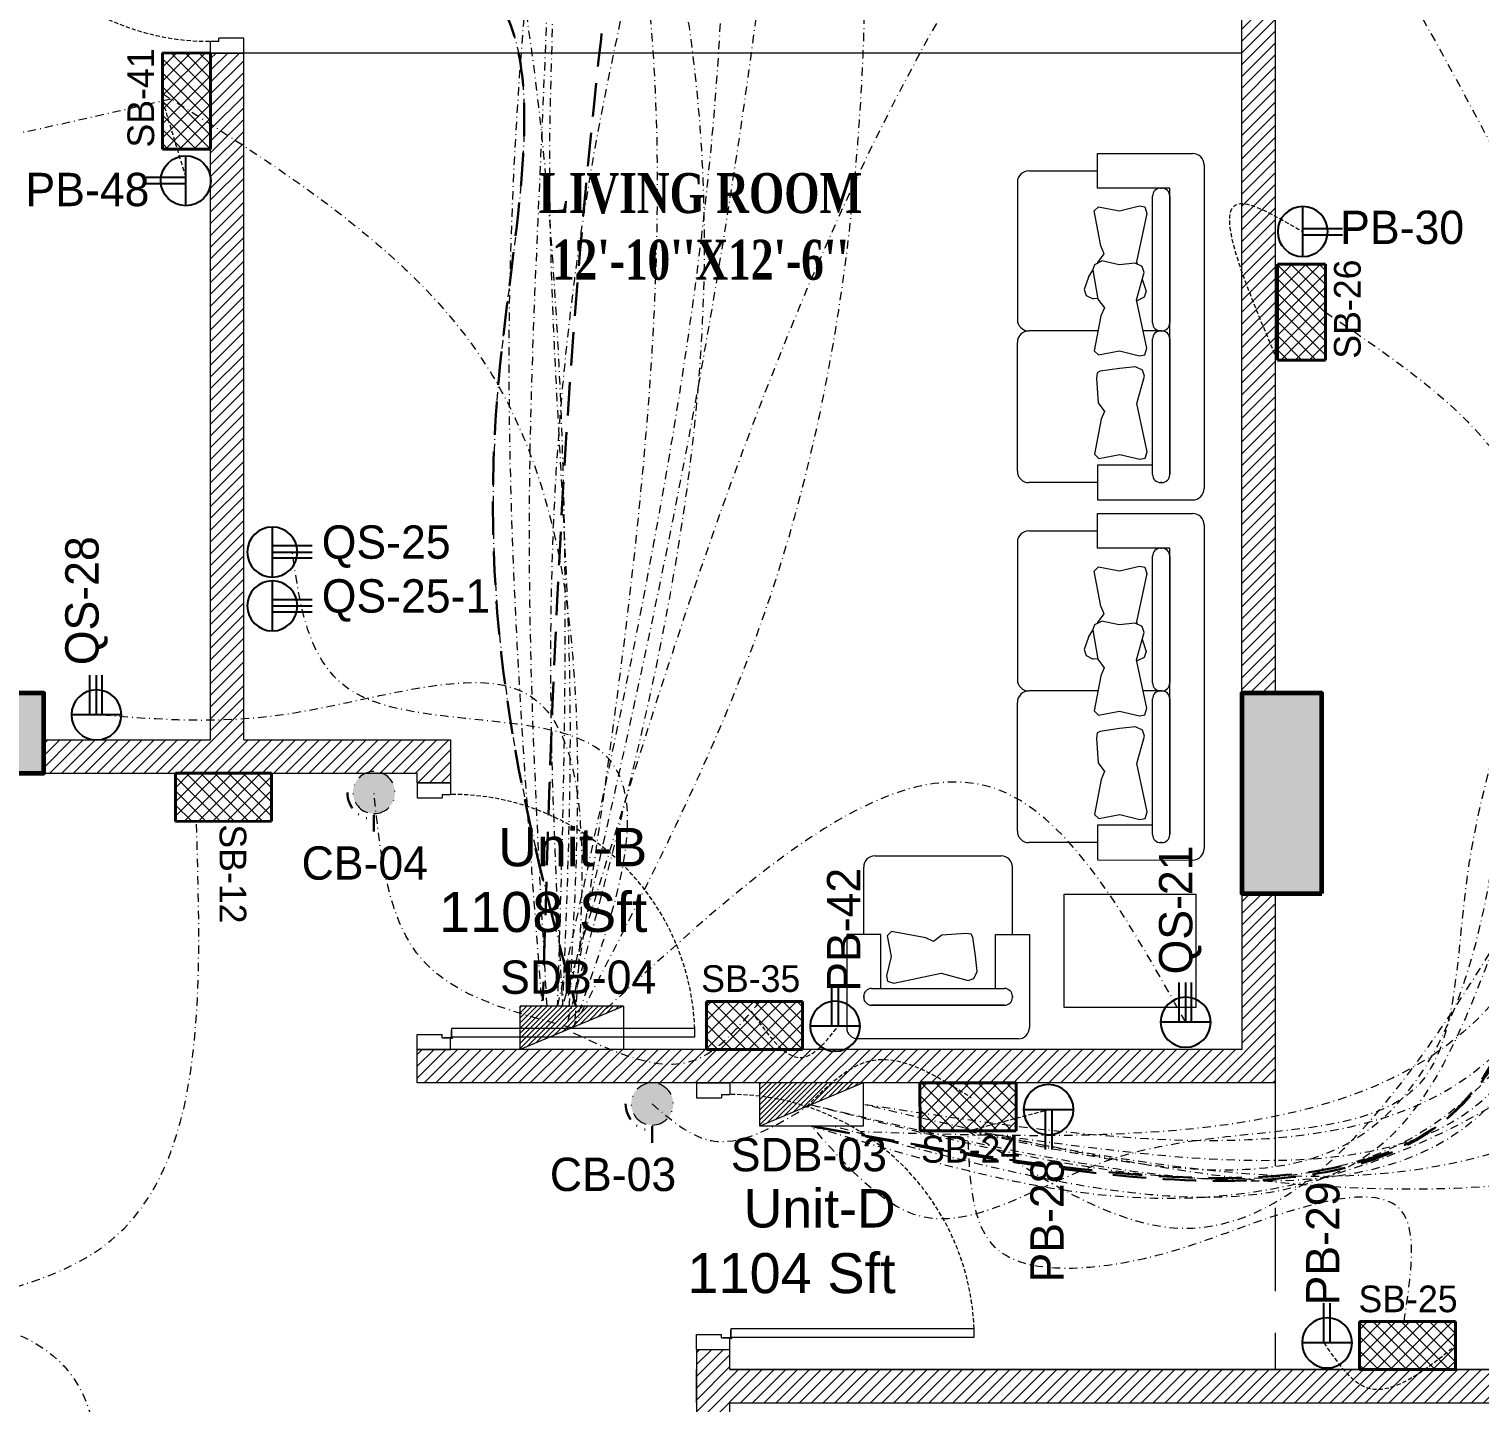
# Model space of a CAD drawing. Header units: inches. Extents: x 109699 to 44449955, y -10987 to 15824140.
# Drawn here: x 198944.8 to 199162.2, y -3763.8 to -3557.8 of the extents above; entities that cross this region are included whole.
import ezdxf

# ---------------------------------------------------------------- set-up
doc = ezdxf.new("R2010")
doc.units = ezdxf.units.IN
doc.header["$LTSCALE"] = 5
doc.header["$MEASUREMENT"] = 0
for name, pattern in [('DASHDOT', [1, 0.5, -0.25, 0, -0.25]), ('DASHED2', [0.375, 0.25, -0.125]), ('DIVIDE', [1.25, 0.5, -0.25, 0, -0.25, 0, -0.25]), ('HIDDEN', [0.375, 0.25, -0.125])]:
    doc.linetypes.add(name, pattern=pattern)
doc.layers.get('0').update_dxf_attribs({"color": 123})
for name, color, linetype, lineweight in [('@NORMAL', 7, 'Continuous', 5), ('AC In', 244, 'DASHED2', 30), ('cloumn', 253, 'Continuous', 60), ('door', 8, 'Continuous', 9), ('E-Con-Point', 5, 'DASHED2', 13), ('E-PB-Socket-5A', 203, 'Continuous', 13), ('E-QS-Socket-15A', 1, 'Continuous', 9), ('E-SB-Switch-Board', 106, 'Continuous', 18), ('E-Sub-Distrubtion board', 3, 'Continuous', 13), ('E-TP', 11, 'DIVIDE', 18), ('fixture', 255, 'Continuous', 0), ('ha', 252, 'Continuous', 5), ('QS For edit', 139, 'Continuous', 35), ('SB', 1, 'DASHDOT', 20), ('STAIR', 8, 'Continuous', 13), ('WALL-1', 8, 'Continuous', 9)]:
    doc.layers.add(name, color=color, linetype=linetype, lineweight=lineweight)
doc.layers.add('FURNITUR', color=7, linetype='Continuous', lineweight=5, true_color=0xe8e8e8)
doc.layers.add('illustr-FURNITURE', color=34, linetype='Continuous')
doc.layers.add('T', color=8, linetype='Continuous')
doc.styles.get("Standard").update_dxf_attribs({"font": 'times.ttf'})
doc.styles.add('style2', font='ARIALN.TTF', dxfattribs={"width": 0.75, "height": 3})
doc.styles.add('TEXT-3', font='arial.ttf')
doc.linetypes.add('ZIGZAG', pattern='A,0.0001,-0.2,[131,ltypeshp.shx,S=0.2,R=0,X=-0.2,Y=0],-0.4,[131,ltypeshp.shx,S=0.2,R=180,X=0.2,Y=0],-0.2', length=0.8001)
pattern_1 = [(44.99999999999989, (145486.382172944, 2531118.532197352), (-0.8838834764831833, 0.8838834764831855), [])]

# ---------------------------------------------------------------- blocks, each defined once
blk = doc.blocks.new('Door-40')
at = {"layer": 'door', "ltscale": 0.5}
for p, q in [((0, 40), (5, 40)), ((0, 40), (0, 37.75)), ((5, 40), (5, 38.24999999999636)), ((0, 37.75), (3.75, 37.75000000000364)), ((3.75, 38.24999999999636), (3.75, 37.75000000000364)), ((3.75, 38.24999999999636), (5, 38.24999999999636)), ((0, 0), (0, 2.25)), ((0, 2.25), (3.75, 2.249999999996362)), ((3.75, 1.750000000003638), (3.75, 2.249999999996362)), ((5.135000000002037, 2.913192669428099), (5.145000000004075, 2.913192669428099)), ((5.135000000002037, 1.885000000002037), (5.135000000002037, 2.913192669428099)), ((0, 0), (5, 0)), ((0, 0), (5, 0)), ((3.75, 1.750000000003638), (5, 1.750000000003638)), ((4.010000000002037, 1.760000000002037), (4.010000000002037, 1.75)), ((5.010000000002037, 1.760000000002037), (4.010000000002037, 1.760000000002037)), ((5, 1.750000000003638), (5.010400642058812, 1.750000000007276)), ((5, 0), (5, 1.750000000003638)), ((5.145000000004075, 1.895000000000437), (5.145000000004075, 1.884599357945262))]:
    blk.add_line(p, q, dxfattribs=at)
blk.add_lwpolyline([(41.625, 3.145000000000437), (5.145000000004075, 3.145000000000437), (5.145000000004075, 1.895000000000437), (41.625, 1.895000000000437)], close=True, dxfattribs=at)
blk.add_circle((5.135000000002037, 1.760000000002037), 0.1249999999999983, dxfattribs=at)
at = {"layer": 'door', "linetype": 'HIDDEN', "ltscale": 0.5}
blk.add_arc((5.156161382139544, 1.755015969829401), 36.49531813451388, 2.182731632980644, 90.24516611661387, dxfattribs=at)
blk = doc.blocks.new('coloumn-01')
at = {"layer": 'ha'}
h = blk.add_hatch(dxfattribs=at)
h.set_pattern_fill('AR-CONC', color=256, scale=0.5)
h.set_pattern_definition([(49.99999999999999, (0, 0), (3.586300913003767, -0.3137606749129755), [0.375, -4.125]), (355, (0, 0), (-0.693756668065, 3.760960668500059), [0.3, -3.3]), (100.45144446, (0.298858405, -0.02614672), (2.89254423363556, 3.447199954843147), [0.3187009599999999, -3.505710559999999]), (46.18420000000001, (0, 1), (5.336206653357862, -0.8275964039653827), [0.5625, -6.1875]), (96.63563549, (0.444683725, 0.931033465), (4.673309728371142, 4.870593003872752), [0.47805171, -5.258568799999999]), (351.1841639899999, (0, 1), (4.673309725273866, 4.870593001349951), [0.45, -4.950000005]), (21, (0.5, 0.75), (2.984535260592308, -2.013094453326694), [0.375, -4.125]), (326.0000000000001, (0.5, 0.75), (1.216576659607909, 3.625750225234265), [0.3, -3.3]), (71.45144474, (0.74871127, 0.58224213), (4.201111883649856, 1.612655764031769), [0.31870095, -3.50571056]), (37.50000000000001, (0, 0), (0.06079927658645334, 1.664469269156557), [0, -3.26, 0, -3.35, 0, -3.3125]), (7.499999999999999, (0, 0), (1.315347687210743, 1.972058559411801), [0, -1.91, 0, -3.185, 0, -1.2625]), (327.5, (-1.115, 0), (2.669112180862045, -0.1127743586718988), [0, -1.25, 0, -3.9, 0, -5.175]), (317.5, (-1.615, 0), (2.915930846711931, 0.5005249116615886), [0, -1.625, 0, -2.59, 0, -3.675])])
h.paths.add_polyline_path([(32128.44739975178, -2546319.049243456), (32092.44739975178, -2546319.049243456), (32092.44739975178, -2546331.049243456), (32128.44739975178, -2546331.049243456)])
h.paths.add_polyline_path([(32128.44739975189, -2546617.132962178), (32098.44739975189, -2546617.132962178), (32098.44739975189, -2546629.132962178), (32128.44739975189, -2546629.132962178)])
h.paths.add_polyline_path([(31978.51966727065, -2546605.132962178), (31966.51966727065, -2546605.132962178), (31966.51966727065, -2546635.132962178), (31978.51966727065, -2546635.132962178)])
h.paths.add_polyline_path([(31821.20333333506, -2546605.132962178), (31809.20333333506, -2546605.132962178), (31809.20333333506, -2546635.132962178), (31821.20333333506, -2546635.132962178)])
h.paths.add_polyline_path([(31689.20328743063, -2546611.133238418), (31677.20328743063, -2546611.133238418), (31677.20328743063, -2546635.133238418), (31689.20328743063, -2546635.133238418)])
h.paths.add_polyline_path([(31417.20347832461, -2546611.132962178), (31405.20347832461, -2546611.132962178), (31405.20347832461, -2546635.132962178), (31417.20347832461, -2546635.132962178)])
h.paths.add_polyline_path([(31435.20347912709, -2546415.348983645), (31405.20347912709, -2546415.348983645), (31405.20347912709, -2546427.348983645), (31435.20347912709, -2546427.348983645)])
h.paths.add_polyline_path([(31633.74647668525, -2546415.348983645), (31603.74647668525, -2546415.348983645), (31603.74647668525, -2546427.348983645), (31633.74647668525, -2546427.348983645)])
h.paths.add_polyline_path([(31821.20245073218, -2546319.049243455), (31809.20245073218, -2546319.049243455), (31809.20245073218, -2546349.049243455), (31821.20245073218, -2546349.049243455)])
h.paths.add_polyline_path([(31996.51966727068, -2546319.049243455), (31966.51966727068, -2546319.049243455), (31966.51966727068, -2546331.049243455), (31996.51966727068, -2546331.049243455)])
h.paths.add_polyline_path([(31581.74648750067, -2546291.049243452), (31541.74648750067, -2546291.049243452), (31541.74648750067, -2546301.049243452), (31581.74648750067, -2546301.049243452)])
h.paths.add_polyline_path([(31485.74647668505, -2546261.049243452), (31475.74647668505, -2546261.049243452), (31475.74647668505, -2546301.049243452), (31485.74647668505, -2546301.049243452)])
h.paths.add_polyline_path([(31581.74648750064, -2546206.049278549), (31521.74648750064, -2546206.049278549), (31521.74648750064, -2546216.049243455), (31581.74648750064, -2546216.049243455)])
h.paths.add_polyline_path([(31435.20347595899, -2546206.049243455), (31405.20347595899, -2546206.049243455), (31405.20347595899, -2546218.049243455), (31435.20347595899, -2546218.049243455)])
h.paths.add_polyline_path([(31435.20347912709, -2546094.049243455), (31405.20347912709, -2546094.049243455), (31405.20347912709, -2546106.049243455), (31435.20347912709, -2546106.049243455)])
h.paths.add_polyline_path([(31583.74647668522, -2546094.049243455), (31547.74647668522, -2546094.049243455), (31547.74647668522, -2546106.049243455), (31583.74647668522, -2546106.049243455)])
h.paths.add_polyline_path([(31775.41359277777, -2546094.049243455), (31763.41359277777, -2546094.049243455), (31763.41359277777, -2546124.049243455), (31775.41359277777, -2546124.049243455)])
h.paths.add_polyline_path([(32059.80123907101, -2546094.049243455), (32047.80123907101, -2546094.049243455), (32047.80123907101, -2546124.049243455), (32059.80123907101, -2546124.049243455)])
h.paths.add_polyline_path([(32058.06771510976, -2545913.633020405), (32028.06771510976, -2545913.633020405), (32028.06771510976, -2545925.633020405), (32058.06771510976, -2545925.633020405)])
h.paths.add_polyline_path([(32048.06771510973, -2545722.712815279), (32036.06771510973, -2545722.712815279), (32036.06771510973, -2545746.712815279), (32048.06771510973, -2545746.712815279)])
h.paths.add_polyline_path([(31799.41359277774, -2545913.633020405), (31763.41359277774, -2545913.633020405), (31763.41359277774, -2545925.633020405), (31799.41359277774, -2545925.633020405)])
h.paths.add_polyline_path([(31591.53986684192, -2545945.049243456), (31561.31223659915, -2545945.049243456), (31561.31223659915, -2545957.049243456), (31591.53986684192, -2545957.049243456)])
h.paths.add_polyline_path([(31435.20347912709, -2545945.049243456), (31405.20347912709, -2545945.049243456), (31405.20347912709, -2545957.049243456), (31435.20347912709, -2545957.049243456)])
h.paths.add_polyline_path([(31429.2035252499, -2545715.383477275), (31405.2035252499, -2545715.383477275), (31405.2035252499, -2545727.383477275), (31429.2035252499, -2545727.383477275)])
h.paths.add_polyline_path([(31605.53986684192, -2545715.383237123), (31581.53986684192, -2545715.383237123), (31581.53986684192, -2545727.383237123), (31605.53986684192, -2545727.383237123)])
h.paths.add_polyline_path([(31775.41359277774, -2545711.610186095), (31763.41359277774, -2545711.610186095), (31763.41359277774, -2545735.610186095), (31775.41359277774, -2545735.610186095)])
at = {"layer": 'cloumn'}
for points, elevation in [([(31547.74647668522, -2546094.049243455), (31547.74647668522, -2546106.049243455), (31583.74647668522, -2546106.049243455), (31583.74647668522, -2546094.049243455)], -16.69191068199552), ([(31775.41359277777, -2546124.049243455), (31775.41359277777, -2546094.049243455), (31763.41359277777, -2546094.049243455), (31763.41359277777, -2546124.049243455)], -16.70462349056088)]:
    blk.add_lwpolyline(points, close=True, dxfattribs=dict(at, elevation=elevation))
blk = doc.blocks.new('A$C677D3EAC')
at = {"layer": 'FURNITUR'}
for p, q in [((12.00479866045498, 51.95316647657546), (26.27257498371182, 51.95316647657546)), ((12.00479866045498, 46.7545977087857), (12.00479866045498, 51.95316647657546)), ((27.98757498370105, 50.23816647657532), (27.98757498370833, 1.714991515273141)), ((1.714798660454107, 49.35388209268422), (12.00479866045498, 49.35388209268422)), ((-0.0002013395424000919, 47.63888209268407), (-0.0002013395424000919, 27.05888209268414)), ((22.84257498371153, 46.7545977087857), (12.00479866045498, 46.7545977087857)), ((21.47057498371578, 46.7545977087857), (21.64207498370524, 46.7545977087857)), ((22.84257498370425, 3.799775899162796), (22.84257498370425, 46.7545977087857)), ((11.49008981315274, 43.32827631189775), (12.16517933704745, 43.96611358265636)), ((12.16517933704745, 43.96611358265636), (15.31559601729532, 43.36579608827378)), ((15.31559601729532, 43.36579608827378), (18.31599273014581, 44.07867291178536)), ((18.31599273014581, 44.07867291178536), (19.10359739428532, 43.92859380628033)), ((19.10359739428532, 43.92859380628033), (19.40363667030761, 42.95307747577226)), ((20.27007498366584, 26.54438209267664), (20.27007498370949, 45.55409770878578)), ((22.84257498371153, 45.55409770878578), (22.8425749836606, 26.54438209267664)), ((12.5027240989948, 38.07549475087126), (11.49008981315274, 43.32827631189775)), ((19.40363667030761, 42.95307747577226), (17.86593348672614, 35.7117434773545)), ((13.02779365549941, 36.91237953848213), (12.5027240989948, 38.07549475087126)), ((11.33031025100354, 34.46060119444883), (11.61261941229895, 35.30786455647831)), ((11.61261941229895, 35.30786455647831), (12.66275786653569, 35.83314249810883)), ((12.00544753944268, 35.43314440848462), (12.05266419680993, 35.5991841482255)), ((12.05266419680993, 35.5991841482255), (13.02779365549941, 36.91237953848213)), ((15.24777488336258, 35.24313066369177), (12.66275786653569, 35.83314249810883)), ((17.65718828754325, 35.51486969230791), (15.24777488336258, 35.24313066369177)), ((18.70732674178726, 34.98959175067739), (17.65718828754325, 35.51486969230791)), ((17.86593348672614, 35.7117434773545), (17.97569034616026, 35.37952664570821)), ((19.00736667657475, 34.08911497292229), (18.70732674178726, 34.98959175067739)), ((10.63983892452234, 33.38899892960671), (10.03458546302863, 31.55699145095787)), ((10.63983892452234, 33.38899892960671), (11.33031025100354, 34.46060119444883)), ((11.33031025100354, 34.46060119444883), (12.05985271719692, 30.10290950415674)), ((17.87312200711312, 29.99035017502774), (19.00736667657475, 34.08911497292229)), ((18.72337355450145, 33.1164066199799), (19.32862701599515, 31.28439914133105)), ((10.03458546302863, 31.55699145095787), (10.3346253978234, 30.65651467320276)), ((10.3346253978234, 30.65651467320276), (11.38476385206013, 30.13123673157224)), ((19.32862701599515, 31.28439914133105), (19.02858708120039, 30.38392236357595)), ((12.04650223874341, 30.18265437400623), (11.38476385206013, 30.13123673157224)), ((12.05985271719692, 30.10290950415674), (13.0349821758864, 28.78971411390012)), ((13.0349821758864, 28.78971411390012), (12.50991261938179, 27.62659890151099)), ((19.4108251906946, 22.74901617660998), (17.87312200711312, 29.99035017502774)), ((17.97844862696365, 29.85864442194543), (17.89591218490386, 29.87674181101283)), ((19.02858708120039, 30.38392236357595), (17.97844862696365, 29.85864442194543)), ((12.50991261938179, 27.62659890151099), (11.49727833353245, 22.3738173404854)), ((12.06984914469649, 25.34388209268036), (1.714798660454107, 25.34388209268491)), ((21.47057498365757, 25.34388209267672), (18.85980329597078, 25.34388209267763)), ((20.27007498370949, 3.79977589916416), (20.27007498372404, 24.1433820926768)), ((21.47057498373033, 25.34388209267672), (21.64207498372707, 25.34388209267672)), ((21.64207498366159, 25.34388209267672), (21.47057498366485, 25.34388209267672)), ((22.84257498372608, 24.1433820926768), (22.84257498370425, 3.79977589916416)), ((-0.0002013395424000919, 4.314275899168024), (-0.0002013395424000919, 23.62888209268476)), ((11.49727833353245, 22.3738173404854), (12.17236785743444, 21.73598006972588)), ((12.17236785743444, 21.73598006972588), (15.32278453768231, 22.33629756410846)), ((15.32278453768231, 22.33629756410846), (18.3231812505328, 21.62342074059688)), ((18.3231812505328, 21.62342074059688), (19.11078591466503, 21.77349984610191)), ((19.11078591466503, 21.77349984610191), (19.4108251906946, 22.74901617660998)), ((15.28969182424771, 19.71016240346398), (12.43392473156564, 19.28744697104412)), ((17.69910522842838, 19.98190143208012), (15.28969182424771, 19.71016240346398)), ((18.74924368267239, 19.4566234904496), (17.69910522842838, 19.98190143208012)), ((11.98386482938076, 19.06232831278612), (11.87135034790845, 18.19937131140705)), ((11.87135034790845, 18.19937131140705), (12.10176965808205, 14.56994124392895)), ((12.43392473156564, 19.28744697104412), (11.98386482938076, 19.06232831278612)), ((17.91503894799826, 14.45738191479995), (19.04928361745988, 18.5561467126945)), ((19.04928361745988, 18.5561467126945), (18.74924368267239, 19.4566234904496)), ((12.10176965808205, 14.56994124392895), (13.07689911677153, 13.25674585367233)), ((13.07689911677153, 13.25674585367233), (12.55182956026692, 12.0936306412832)), ((19.45274213157973, 7.216047916382195), (17.91503894799826, 14.45738191479995)), ((12.55182956026692, 12.0936306412832), (11.53919527441758, 6.840849080256703)), ((11.53919527441758, 6.840849080256703), (12.21428479831957, 6.203011809498093)), ((12.21428479831957, 6.203011809498093), (15.36470147856744, 6.803329303880673)), ((15.36470147856744, 6.803329303880673), (18.36509819141793, 6.090452480368185)), ((19.15270285555744, 6.240531585874123), (19.45274213157973, 7.216047916382195)), ((20.27007498370949, 5.198560283064126), (12.00479866045498, 5.198560283062761)), ((12.00479866045498, 5.198560283062761), (12.00479866045498, -8.484727004542947e-06)), ((18.36509819141793, 6.090452480368185), (19.15270285555744, 6.240531585874123)), ((12.00479866045498, 2.599275899167878), (1.714798660446831, 2.599275899171516)), ((21.64207498370524, 2.59927589916424), (21.47057498370123, 2.59927589916424)), ((21.47057498370123, 2.59927589916424), (21.64207498369797, 2.59927589916424)), ((12.00479866045498, -8.484727004542947e-06), (26.27257498371182, -8.484727004542947e-06))]:
    blk.add_line(p, q, dxfattribs=at)
for centre, radius, start, end in [((26.27257498370454, 50.23816647657532), 1.715, 0, 90), ((1.714798660454107, 47.63888209268407), 1.715, 90, 180), ((21.47057498371578, 45.55409770878532), 1.200500000000829, 90, 179.9999999999739), ((21.64207498371252, 45.55409770878578), 1.20049999999992, 0, 90), ((1.714798660454107, 27.05888209268414), 1.715, 180, 270), ((21.47057498366485, 26.5443820926771), 1.200500000000375, 180.0000000000261, 270), ((21.64207498366159, 26.54438209267664), 1.20049999999901, 270, 0), ((1.714798660454107, 23.62888209268476), 1.715, 90, 180), ((21.47057498373033, 24.14338209267726), 1.20049999999901, 90, 180.0000000000261), ((21.64207498372707, 24.14338209267726), 1.200499999999465, 359.999999999974, 90), ((1.714798660446831, 4.314275899171662), 1.715, 180, 270), ((21.47057498370123, 3.799775899163706), 1.200499999999465, 179.9999999999739, 270), ((21.64207498370524, 3.79977589916416), 1.20049999999992, 270, 0), ((26.27257498371182, 1.714991515273141), 1.715, 270, 0)]:
    blk.add_arc(centre, radius, start, end, dxfattribs=at)
blk = doc.blocks.new('A$C35210EED')
at = {"layer": 'fixture'}
for p, q in [((4.314276831042662, 27.98778557556034), (23.62888302456122, 27.98778557556034)), ((2.599276831046154, 15.98278557556296), (2.599276831046154, 26.27278557557111)), ((25.34388302455773, 15.91773509132145), (25.34388302455773, 26.27278557556383)), ((-7.55285145714879e-06, 15.98278557556296), (-7.55285145714879e-06, 1.715009252306118)), ((5.19856121493649, 15.98278557556296), (-7.55285145714879e-06, 15.98278557556296)), ((5.19856121493649, 7.717509252308446), (5.19856121493649, 15.98278557556296)), ((6.840850012129522, 16.44838896160036), (6.20301274137455, 15.77329943769837)), ((6.20301274137455, 15.77329943769837), (6.80333023575804, 12.6228827574505)), ((12.09363157315966, 15.43575467575101), (6.840850012129522, 16.44838896160036)), ((14.56994217580359, 15.88581457793589), (13.25674678554788, 14.91068511924641)), ((18.19937224328169, 16.11623388810949), (14.56994217580359, 15.88581457793589)), ((19.06232924466167, 16.00371940663717), (18.19937224328169, 16.11623388810949)), ((19.28744790291967, 15.5536595044523), (19.06232924466167, 16.00371940663717)), ((19.71016333533771, 12.69789241177023), (19.28744790291967, 15.5536595044523)), ((22.74459864067467, 7.717509252308446), (22.74459864067467, 15.98278557556296)), ((22.74459864067467, 15.98278557556296), (27.94316740846261, 15.98278557556296)), ((27.94316740846261, 15.98278557556296), (27.94316740846261, 1.715009252306118)), ((13.25674678554788, 14.91068511924641), (12.09363157315966, 15.43575467575101)), ((6.80333023575804, 12.6228827574505), (6.090453412245552, 9.62248604460001)), ((19.98190236395749, 10.28847900758956), (19.71016333533771, 12.69789241177023)), ((6.090453412245552, 9.62248604460001), (6.240532517746033, 8.834881380460502)), ((7.216048848255014, 8.534842104438212), (14.45738284667459, 10.07254528801968)), ((14.45738284667459, 10.07254528801968), (18.55614764457277, 8.93830061855806)), ((18.55614764457277, 8.93830061855806), (19.45662442232424, 9.238340553345552)), ((19.45662442232424, 9.238340553345552), (19.98190236395749, 10.28847900758956)), ((3.799776831037889, 7.717509252308446), (24.14338302455144, 7.717509252293894)), ((6.240532517746033, 8.834881380460502), (7.216048848255014, 8.534842104438212)), ((2.599276831038878, 6.345509252312695), (2.599276831038878, 6.517009252316711)), ((2.599276831038878, 6.517009252316711), (2.599276831038878, 6.345509252319971)), ((3.799776831037889, 5.145009252313685), (24.14338302457327, 5.145009252291857)), ((24.14338302455144, 5.145009252291857), (3.799776831037889, 5.145009252313685)), ((25.34388302455045, 6.517009252287608), (25.34388302455045, 6.345509252290867)), ((25.34388302455045, 6.345509252356351), (25.34388302455045, 6.517009252353091)), ((25.34388302457228, 6.345509252312695), (25.34388302457228, 6.517009252316711)), ((25.34388302457228, 6.517009252316711), (25.34388302457228, 6.345509252319971)), ((26.22816740846611, 9.252305972040631e-06), (1.71499244714505, 9.252309610019438e-06))]:
    blk.add_line(p, q, dxfattribs=at)
for centre, radius, start, end in [((4.314276831049938, 26.27278557557111), 1.715, 90, 180), ((23.62888302456122, 26.27278557556383), 1.715, 0, 90), ((3.799776831037889, 6.517009252316711), 1.200499999999465, 90, 180), ((24.14338302455144, 6.517009252287608), 1.20049999999901, 0, 90), ((24.14338302457327, 6.517009252316711), 1.200499999999465, 0, 90), ((3.799776831037889, 6.345509252312695), 1.20049999999992, 180, 270), ((24.14338302455144, 6.345509252290867), 1.200499999999465, 270, 0), ((24.14338302457327, 6.345509252312695), 1.20049999999992, 270, 0), ((1.71499244714505, 1.715009252306118), 1.715, 180, 270), ((26.22816740846611, 1.715009252306118), 1.715, 270, 0)]:
    blk.add_arc(centre, radius, start, end, dxfattribs=at)
blk = doc.blocks.new('A$C4DCB0E22')
h = blk.add_hatch()
h.set_pattern_fill('ANSI37', color=256, scale=15, angle=90.05046403147966, style=0)
h.set_pattern_definition([(135.0504640314797, (0, 0), (-1.324656962164393, -1.326992438783809), []), (225.0504640314796, (0, 0), (1.326992438783809, -1.324656962164393), [])])
h.paths.add_polyline_path([(0.0158499618895469, -4.176303718850249e-06), (-3.779117417224143e-06, 17.9999888419976), (8.999992730033242, 18.00791571250107), (9.015846471040199, 0.007922694199763214)])
at = {"lineweight": 40}
for p, q in [((-3.779117417224143e-06, 17.9999888419976), (8.999992730033242, 18.00791571250107)), ((0.0158499618895469, -4.176303718850249e-06), (-3.779117417224143e-06, 17.9999888419976)), ((9.015846471040199, 0.007922694199763214), (8.999992730033242, 18.00791571250107)), ((0.0158499618895469, -4.176303718850249e-06), (9.015846471040199, 0.007922694199763214))]:
    blk.add_line(p, q, dxfattribs=at)
blk = doc.blocks.new('A$C0EEE0DA8')
at = {"lineweight": 25}
for p, q in [((9.859886922386067, 11.01563311866266), (9.859886922386067, 3.514223118661903)), ((9.859886922386067, 7.754928118662065), (15.8195753665932, 7.754928118662065)), ((9.859886922386067, 6.774928118662501), (15.8195753665932, 6.774928118662501))]:
    blk.add_line(p, q, dxfattribs=at)
blk.add_circle((9.85988692238243, 7.264928118662283), 3.750704999999999, dxfattribs=at)
blk = doc.blocks.new('*X78')
at = {"color": 0}
for p, q in [((10774.2938920382, 16968.54929523236), (10788.301575612, 16982.55697880615)), ((10776.06165899117, 16968.54929523236), (10790.67375511737, 16983.16139135856)), ((10777.82942594413, 16968.54929523236), (10790.67375511737, 16981.39362440559)), ((10767.22282422634, 16968.54929523236), (10776.14541142608, 16977.4718824321)), ((10768.9905911793, 16968.54929523236), (10779.18445247256, 16978.74315652561)), ((10770.75835813227, 16968.54929523236), (10782.22349351904, 16980.01443061913)), ((10772.52612508523, 16968.54929523236), (10785.26253456552, 16981.28570471264)), ((10779.5971928971, 16968.54929523236), (10790.67375511737, 16979.62585745263)), ((10781.36495985007, 16968.54929523236), (10790.67375511737, 16977.85809049966)), ((10760.15175641447, 16968.54929523236), (10763.98924724015, 16972.38678605804)), ((10761.91952336744, 16968.54929523236), (10767.02828828663, 16973.65806015156)), ((10763.6872903204, 16968.54929523236), (10770.06732933311, 16974.92933424507)), ((10765.45505727337, 16968.54929523236), (10773.1063703796, 16976.20060833858)), ((10783.13272680303, 16968.54929523236), (10790.67375511737, 16976.09032354669)), ((10784.900493756, 16968.54929523236), (10790.67375511737, 16974.32255659372)), ((10786.66826070897, 16968.54929523236), (10790.67375511737, 16972.55478964076)), ((10754.84845555557, 16968.54929523236), (10754.87212410071, 16968.5729637775)), ((10756.61622250854, 16968.54929523236), (10757.91116514719, 16969.84423787101)), ((10758.3839894615, 16968.54929523236), (10760.95020619367, 16971.11551196453)), ((10788.43602766193, 16968.54929523236), (10790.67375511737, 16970.78702268779)), ((10790.2037946149, 16968.54929523236), (10790.67375511737, 16969.01925573483))]:
    blk.add_line(p, q, dxfattribs=at)
blk = doc.blocks.new('SDB')
for p, q in [((-1.818989403545856e-12, -7.500000000003638), (17.92910589847634, 0)), ((-1.818989403545856e-12, -7.500000000003638), (0, 0)), ((0, 0), (17.92910589847634, 0)), ((17.92910589847634, 0), (17.92910589847634, -7.500000000003638)), ((-1.818989403545856e-12, -7.500000000003638), (17.92910589847634, -7.500000000003638))]:
    blk.add_line(p, q)
at = {"xscale": 0.5, "yscale": 0.5, "zscale": 0.5}
blk.add_blockref('*X78', (-5377.407771660207, -8491.774647616183), dxfattribs=at)
blk = doc.blocks.new('A$C153D03E5')
h = blk.add_hatch(color=256)
h.dxf.hatch_style = 1
h.paths.add_polyline_path([(7.480940248729894, 10.19624448716058, 1), (13.79817868099053, 10.19624448716058, 1)])
at = {"lineweight": 30}
blk.add_line((7.314697132096626, 10.19624448716058), (4.654807265877025, 10.19624448716058), dxfattribs=at)
blk.add_arc((10.63955946486385, 10.19624448716058), 3.989834799322901, 90, 180, dxfattribs=at)
for start, end in [(0, 180), (180, 0)]:
    blk.add_arc((10.63955946486021, 10.19624448716058), 3.158619216130319, start, end)
blk = doc.blocks.new('A$C7D2A24B3')
at = {"lineweight": 25}
for p, q in [((9.859886922386067, 11.01563311865903), (9.859886922386067, 3.514223118658265)), ((9.859886922386067, 8.143706464579736), (15.8195753665932, 8.143706464579736)), ((9.859886922386067, 7.268951136147734), (15.8195753665932, 7.268951136147734)), ((9.859886922386067, 6.288951136148171), (15.8195753665932, 6.288951136148171))]:
    blk.add_line(p, q, dxfattribs=at)
blk.add_circle((9.85988692238243, 7.264928118658645), 3.750704999999999, dxfattribs=at)

msp = doc.modelspace()

# ---------------------------------------------------------------- hatches: boundary and pattern name
at = {"layer": 'ha'}
h = msp.add_hatch(dxfattribs=at)
h.set_pattern_fill('ANSI31', scale=10, angle=-7.63333123551244e-14, style=0)
h.set_pattern_definition(pattern_1)
h.paths.add_polyline_path([(199126.6293282804, -3489.007518243538), (199131.6293282804, -3489.007518243538), (199131.6293282804, -3657.423741294564), (199126.6293282804, -3657.423741294564)])
h = msp.add_hatch(dxfattribs=at)
h.set_pattern_fill('ANSI31', scale=10, angle=-7.63333123551244e-14, style=0)
h.set_pattern_definition(pattern_1)
h.paths.add_polyline_path([(198946.9622497426, -3664.423741294564), (198946.9622497426, -3669.423741294098), (199002.9622497425, -3669.423741294564), (199002.9622497423, -3670.839964344659), (199007.9622497423, -3670.839964344659), (199007.9622497425, -3664.423741294564), (198976.9832701419, -3664.423741294564), (198976.9638512129, -3561.423741294564), (198971.9832701419, -3561.423741294564), (198971.9832701419, -3664.423741294564)])
h = msp.add_hatch(dxfattribs=at)
h.set_pattern_fill('ANSI31', scale=10, angle=-7.63333123551244e-14, style=0)
h.set_pattern_definition(pattern_1)
h.paths.add_polyline_path([(199475.1899066829, -3758.839964344659), (199423.0170121283, -3758.839964344659), (199423.0170121283, -3744.923741294564), (199418.0170121283, -3744.923741294564), (199418.0170121283, -3758.839964344659), (199286.0178152907, -3758.839964344659), (199286.0178152907, -3675.007518244003), (199281.0178152906, -3675.007518244003), (199281.0178152906, -3758.839964344659), (199049.8459881462, -3758.839964345125), (199049.8459881462, -3755.847763503929), (199044.8457245477, -3755.847763503929), (199044.8453709666, -3771.84035897118), (199049.8453402376, -3771.84035897118), (199049.8453402376, -3763.839732098886), (199298.6790556145, -3763.839732098886), (199298.6790556145, -3841.423217861475), (199303.6784077054, -3841.423259611734), (199303.6790556146, -3763.839964345125), (199435.189906683, -3763.839964344659), (199435.189906683, -3773.522328721387), (199435.189906683, -3775.131852819612), (199440.189906683, -3775.131852819612), (199440.1900557722, -3768.839733289349), (199475.1899066829, -3768.840195399969)])
h = msp.add_hatch(dxfattribs=at)
h.set_pattern_fill('ANSI31', scale=10, angle=-7.63333123551244e-14, style=0)
h.set_pattern_definition(pattern_1)
h.paths.add_polyline_path([(199131.6293282803, -3687.423741294098), (199126.6293658668, -3687.423343125292), (199126.6275010996, -3710.839964344659), (199002.9622529335, -3710.82009949305), (199002.9613740192, -3715.839964344659), (199131.6293282804, -3715.839260556297)])

# ---------------------------------------------------------------- linework, layer by layer
at = {"layer": '@NORMAL', "linetype": 'ZIGZAG', "ltscale": 20}
msp.add_line((199126.6293282804, -3561.423629780327, -0.08036525170875919), (198976.9832701421, -3561.423982412582, 0.4450560134763535), dxfattribs=at)
at = {"layer": '@NORMAL'}
for p, q in [((199044.8451849838, -3763.839732098886, 0.8123999098911128), (199044.8459881462, -3758.839732098886, 0.7216398030736926)), ((199049.8459881462, -3758.839732098886, 0.6216398030736912), (199049.8453402376, -3758.839732098886, 0.6216398030736912)), ((199049.8459881462, -3758.839964344659, 0.8603813970198573), (199281.0178152906, -3758.839964344659, 0.8603813970198573)), ((199044.8451849838, -3763.839732098886, 0.7202248442806152), (199044.8453402376, -3763.839732098886, 0.7202248442806152)), ((199049.8453402376, -3763.839732098886, 0.7202248442806152), (199049.8451849838, -3763.839732098886, 0.7202248442806152))]:
    msp.add_line(p, q, dxfattribs=at)
at = {"layer": 'AC In', "ltscale": 4}
for points in [[(198836.6208207262, -3284.291563189724, 0.1632158499592506), (198845.859960223, -3287.238904500024, 0.5995353207297001), (198922.359960223, -3323.000031214906), (198926.859960223, -3396.500031214906), (198950.359960223, -3457.500031214906), (199035.359960223, -3459.000031214906), (199036.859960223, -3511.000031214906), (199021.7987926019, -3703.472970319033, 0.661896474038659)], [(199158.3307613775, -3317.62890625, 0.2914917373062913), (199148.6875, -3316.58203125, 0.2914917373062913), (199140.3619284955, -3342.4765625), (199160.8853659955, -3422.91015625), (199171.3306784955, -3608.0703125), (199156.4559474429, -3721.899687164535, 0.02149834795460137), (199062.1002695769, -3722.321839887185, 0.719608654580174)], [(199403.4147507697, -3412.666188750646, 0.263215849960531), (199402.7644148414, -3403.198516255516, 0.3650851247148239), (199398.3814597455, -3403.19921875, 0.0857903163960998), (199309.6975709437, -3429.703235172976), (199295.4627050169, -3493.078742771762), (199184.8830826436, -3610.641529816279), (199159.8071162028, -3718.97546096455), (199062.1002695769, -3722.321839887185, 0.719608654580174)], [(198812.8520075394, -3612.282789076627, 0.5399202145239472), (198797.9517722455, -3599.21875, 0.5399202145239472), (198800.3482982018, -3564.61328125, -0.7216255120085224), (198813.4705834782, -3556.519579008675, 0.3363313430883146), (198819.859960223, -3555.500031214906), (198847.859960223, -3553.500031214906), (198987.859960223, -3546.500031214906), (199009.859960223, -3549.000031214906), (199015.359960223, -3608.500031214906), (199026.7551813906, -3704.358088802193, 0.6324019505680595)]]:
    msp.add_spline(points, degree=3, dxfattribs=at)
at = {"layer": 'E-Con-Point', "ltscale": 0.5}
for points in [[(198964.7748456673, -3568.619479105645, 0.0857903163960998), (198968.2685023355, -3580.082265248585, 0.0857903163960998)], [(199131.9444931581, -3607.473830263789, 0.8603813970198573), (199126.6293282804, -3584, 0.4632158499513949), (199135.7454647965, -3588.202387087111, 0.4348530751231297)], [(199053.0760131282, -3705.180953545786, 0.5572276877756901), (199060.859960223, -3712.000031214906), (199066.1150634098, -3707.342425073739, 0.2559792069056508)], [(199061.3445608607, -3719.397025820251, 0.7196086545801741), (199070.9828803704, -3712.506597459058), (199086.0400904909, -3718.027659899515, 0.8619938400189694)], [(199085.5662123693, -3723.048388819456, 0.8619938400189694), (199097.6292344132, -3719.857007056129, 0.4364655181222418)], [(199138.9002927727, -3754.822924657366, 0.4348530751231297), (199145.296875, -3761.5, 0.4348530751231297), (199158.6585676255, -3755.226240133643, 0.8603813970198573)]]:
    msp.add_spline(points, degree=3, dxfattribs=at)
at = {"layer": 'fixture', "elevation": 0.0857903163960998}
msp.add_lwpolyline([(199099.9653382809, -3687.524803044302), (199119.710411862, -3687.524803044302), (199119.710411862, -3704.521821393659), (199099.9653382809, -3704.521821393659)], close=True, dxfattribs=at)
at = {"layer": 'SB', "ltscale": 0.5}
for points in [[(198935.9811817005, -3287.508454122663, 0.3422798236915625), (198940.859960223, -3324.000031214906), (198968.859960223, -3465.500031214906), (199030.859960223, -3480.500031214906), (199030.859960223, -3569.000031214906), (199024.7331559112, -3704.358088802134, 0.661896474038659)], [(199310.4064728656, -3313.566223559079, 0.263215849959245), (199288.2760578475, -3482.620924584935), (199185.7525151905, -3627.978368512984), (199162.0648041768, -3719.028374020028), (199085.5662123693, -3723.048388819456, 0.8619938400189693)], [(199122.4226965791, -3333.128104560827, 0.5389798214356802), (199085.859960223, -3320.500031214906), (199040.5941868874, -3354.632991259662, -0.1498425166943781), (199034.859960223, -3392.000031214906), (199016.8300389888, -3595.996240131241, -0.01332581091361261), (199021.6775704773, -3704.358088802082, 0.6618964740385297)], [(199239.5334172488, -3321.804811381872, 0.5035406017159509), (199244.0683204043, -3418.166141526646), (199200.5996916622, -3622.258298367085, 0.06432111937746045), (199150.292564238, -3725.052499940468, 0.1219088481170594), (199062.1002695769, -3719.18346167176, 0.7196086545801739)], [(199155.7057613775, -3321.792124718188, 0.2914917373062913), (199162.5232064593, -3361.162723657766), (199228.2906017459, -3424.820577906958), (199248.2155329972, -3525.167006849229, 0.0857903163960998), (199169.9972060495, -3680.13436856421), (199148.6233486361, -3724.121067019503), (199065.242356243, -3722.321839887185, 0.7196086545801741)], [(198804.4837411028, -3392.231940260411, 0.3916249774238167), (198805.2354182818, -3390.11328125, 0.3916249774238167), (198808.4692002, -3388.203125, 0.3916249774238167), (198910.859960223, -3393.500031214906), (198946.859960223, -3451.000031214906), (199043.359960223, -3462.500031214906), (199054.859960223, -3547.500031214906), (199025.5870300224, -3702.740318332511, 0.661896474038659)], [(199007.359960223, -3402.000031214906), (199022.296875, -3425.5), (199023.9692595528, -3704.358088802134, 0.6618964740386553)], [(199022.4414668358, -3704.358088802134, 0.661896474038659), (199019.796875, -3630), (199017.296875, -3460.5), (199006.7161264915, -3423.37881078842, -16.5590294638172)], [(199025.5862300052, -3706.560600142154, 0.661896474038659), (199044.2968948503, -3561.42382379193, 0.2087115998756863), (199042.796875, -3443.5), (199056.4635228569, -3427.822975111214, 0.2377872779188444)], [(198916.4478569267, -3429.16909940582, 0.414206432854285), (199002.3776916992, -3472.171791374862, 0.01704465876032649), (199026.4684913032, -3703.285288356353, 0.6557824219863502)], [(199091.1243366181, -3440.743261631911, 0.5389798214356802), (199099.3275783856, -3440.743261245651, 0.5389798214356802), (199110.8828125, -3469.000031214906), (199078.359969469, -3561.423743524271, 0.08911296837862437), (199024.7331559113, -3704.358088802134, 0.661896474038656)], [(199026.3472497423, -3707.694964344659, 0.5745059862813484), (199054.859960223, -3646.000031214906), (199063.796875, -3440.5, 0.263215849959245)], [(198867.6165026916, -3449.121252692376, 0.3497280545239393), (198880.14916265, -3449.996008021016, 0.3497280545239393), (198938.4907481894, -3473.026018604419, -0.01171759322708935), (199017.198258619, -3514.354261825117, 0.0857903163960998), (199022.859960223, -3571.000031214906), (199025.859960223, -3659.000031214906), (199024.7331559112, -3704.358088802134, 0.6618964740386561)], [(199401.4130838242, -3460.745580529205, 0.2632158499592521), (199330.0398575985, -3511.420015027026, 0.2632158499592521), (199304.5257946977, -3511.926459345868), (199263.627857893, -3595.82835289797), (199207.2880615278, -3613.648521643194), (199166.4896910604, -3701.025757611005), (199069.4056936448, -3723.175394966576, 0.719608654580174)], [(198869.7728816712, -3479.488145033049, 0.2496894989666149), (198987.296875, -3482), (199022.9891422412, -3588.995210967222, -0.06317539962801969), (199023.9692595528, -3704.358088802134, 0.661896474038659)], [(199135.4940291715, -3464.023437497754, 0.3490061663553519), (199137.2681784955, -3478.231188532274), (199135.3786329155, -3497.146169155016, 0.1468167250366085), (199174.9519787398, -3600.066677865198), (199161.9547422427, -3713.849360536977), (199069.8478851118, -3719.080902115922, 0.7196086545801741)], [(199323.2295155488, -3480.511407149101), (199284.3002123086, -3491.247584648157), (199261.5664659458, -3580.248206089967), (199184.1846999583, -3667.623610037528), (199166.6780444735, -3715.613380506682), (199061.9439608073, -3719.146288297424, 0.7196086545801741)], [(199085.5662123693, -3723.048388819456, 0.8619938400189694), (199138.2854694396, -3726.785578825413, 0.8619938400189694), (199168.3573399636, -3607.195284192774, 0.8619938400189694), (199190.650554925, -3514.223704974447), (199222.604541256, -3480.943871694184)], [(198812.505448088, -3553.894579008682, 0.3959865122438552), (198813.4515101526, -3556.51957900864, 0.3363313430883146), (198819.859960223, -3555.500031214906), (198865.20703125, -3546.484375), (198987.859960223, -3546.500031214906), (199009.859960223, -3549.000031214906), (199015.359960223, -3608.500031214906), (199026.7551813906, -3704.358088802193, 0.6324019505680595)], [(199085.5662123693, -3723.048388819456, 0.8619938400189692), (199116.3482537756, -3737.566586937657), (199169.7007763558, -3686.692893296091), (199284.0259084676, -3575.1734022294), (199323.4797078837, -3562.680856139345), (199329.9028768507, -3544.004349920085, 0.1785524209039124)], [(198966.0864395625, -3568.331559311203, 0.08154023423602869), (198887.4107924339, -3579.678786286209, 0.0857903163960998), (198814.5043310789, -3565.117550437491, 0.2487910568225842)], [(198964.7758316803, -3567.499981465809, 0.0857903163960998), (199011.796875, -3606), (199025.5862300052, -3706.560600142154, 0.661896474038659)], [(199139.1529146087, -3600.265409131002, 0.8603813970198573), (199168.1360814362, -3627.818443921689), (199160.6745630962, -3682.917638388728), (199153.5140130864, -3715.670280900351), (199107.6269801531, -3727.135925756902), (199078.5570136276, -3735.876817671062), (199062.1002695769, -3722.321839887185, 0.7196086545801741)], [(199062.1002695769, -3722.321839887185, 0.7196086545801741), (199118.8410350053, -3733.080997102929, 0.7196086545801741), (199197.296875, -3690.3828125), (199238.9609375, -3636.12109375), (199294.0272160225, -3626.256813285379, 0.07855242090380443)], [(199026.3472497423, -3707.694964344659, 0.5745059862805206), (199030.359960223, -3666.000031214906), (198993.859960223, -3657.500031214906), (198984.2244978728, -3636.253347687776, -16.5590294638172)], [(198955.7387387455, -3660.67303633594, 0.2759286585245668), (198982.3599601677, -3660.673037589562, 0.2759286585245668), (199018.359960223, -3657.000031214906), (199026.6248010455, -3706.285925460335, 0.661896474038659)], [(199118.1992617555, -3706.749326215092, 0.3490061663553519), (199090.359960223, -3672.000031214906), (199029.9499472758, -3706.016364663977, 0.661896474038659)], [(199026.1665188791, -3707.599026573396, 0.661896474038659), (199003.828125, -3697.48828125), (198996.4808980385, -3672.313539919943, 0.6740116015460558)], [(198924.9622605579, -3750.435082435399, -0.822003267541223), (198956.359960223, -3740.000031214906), (198969.8600685894, -3676.623068063838, 0.2759286585246059)], [(199293.2266942955, -3682.719319552166, 0.1785524209039124), (199203.8849351773, -3706.135477622232), (199169.4755465215, -3724.601702920587), (199085.5662123693, -3723.048388819456, 0.8619938400189692)], [(199026.3472497423, -3708.319964344659, 0.5745059862813484), (199044.359960223, -3712.500031214906), (199054.360075427, -3703.630831403429, 0.6815075288023784)], [(199038.2031306433, -3718.998583560789, 0.6740116015460558), (199046.63671875, -3724.40625), (199061.9439608073, -3719.146288297424, 0.7196086545801741)], [(199308.8176106971, -3755.089259298699, 1.257551479397208), (199267.3829183204, -3754.82170909056, 0.1468167250366085), (199228.7387920963, -3721.859922966458), (199192.0059052378, -3726.882783664612), (199069.8478851118, -3719.080902115922, 0.7196086545801741)], [(199150.9453603773, -3751.631990281879, 0.8603813970198573), (199150.5035969187, -3734.971650075449, 0.4047450645560473), (199124.2999448533, -3738.350799370895), (199109.0365104387, -3742.810798788461), (199089.9980651486, -3740.835126596841, 0.8328358104784861), (199085.5662123693, -3723.048388819456, 0.8619938400189694)], [(198891.9824256528, -3752.673500127035, 0.3775345477160954), (198951.7996510823, -3760.670033890714), (198951.7996510823, -3812.429950069247), (198960.1215540325, -3856.536676820502, -65.48608244064641)]]:
    msp.add_spline(points, degree=3, dxfattribs=at)
at = {"layer": 'STAIR', "linetype": 'DASHED2', "ltscale": 10}
msp.add_line((199131.6293282803, -3715.839964344659, 1.037793954946965), (199131.6293282803, -3758.839964344659, 0.860381397019907), dxfattribs=at)
at = {"layer": 'WALL-1'}
for p, q in [((198971.9832701419, -3664.423741294564, 0.3759286585245682), (198971.9832701419, -3561.423741294564, 0.4450561753030406)), ((198971.9832701419, -3561.423741294564, 0.0857903163960998), (198976.9832701419, -3561.423741294564, 0.5759286585385368)), ((198976.9832701419, -3561.423741294564, 0.5759286585245711), (198971.9832701419, -3561.423741294564, 0.5759286585245711)), ((198976.9832701419, -3664.423741294564, 0.3759286585245682), (198976.9832701419, -3561.423741294564, 0.4450561753030584)), ((198946.9622497426, -3664.423741294564, 0.2759286585245668), (198971.9832701419, -3664.423741294564, 0.2759286585245668)), ((198976.9832701419, -3664.423741294564, 0.2759286585245668), (198977.9832701419, -3664.423741294564, 0.2759286585245668)), ((198976.9832701419, -3664.423741294564, 0.2759286585245668), (199007.9622497425, -3664.423741294564, 0.2759286585245682)), ((198946.9622497426, -3669.423741294098, 0.2759286585246059), (199002.9622497425, -3669.423741294098, 0.2759286585246059)), ((199002.9633751043, -3669.423741294564, 0.3759318359040265), (199002.9622497425, -3669.423741294564, 0.3759318359040265)), ((199007.9622497425, -3669.423741294564, 0.3759318359040265), (199007.9633751043, -3669.423741294564, 0.3759318359040265)), ((199126.6293658351, -3687.423741294098, 0.163215849959245), (199126.6293282804, -3710.839964344659, 0.3632158499592997)), ((199131.6293282803, -3687.423741294098, 0.1632158499592435), (199131.6293282803, -3715.839964344659, 0.3632158499592997)), ((199002.9614465802, -3715.839964344659, 0.5745091643806965), (199002.9622497425, -3710.839964344659, 0.5745059862813484)), ((199126.6293282804, -3710.839964344659, 0.9236713578794067), (199002.9622497425, -3710.839964344659, 0.5745059862813484)), ((199131.6293282804, -3715.839964344659, 0.9377939549471286), (199002.9614465802, -3715.839964344659, 0.5745091643806965))]:
    msp.add_line(p, q, dxfattribs=at)
at = {"layer": 'WALL-1', "elevation": 0.3632158499513949}
msp.add_lwpolyline([(199126.6293282804, -3489.007518243538), (199131.6293282804, -3489.007518243538), (199131.6293282804, -3657.423741294564), (199126.6293282804, -3657.423741294564)], close=True, dxfattribs=at)
at = {"layer": 'WALL-1'}
for points, elevation in [([(199007.9622497425, -3664.423741294564), (199007.9622497425, -3670.839964344659), (199002.9622497425, -3670.839964344659), (199002.9622497425, -3669.423741294564), (199002.9633751043, -3669.423741294564)], 0.5745059862813484), ([(199475.1899066828, -3768.839964344659), (199475.1899066831, -3758.839964344659), (199423.0170121283, -3758.839964344659), (199423.0170121283, -3744.923741294564), (199418.0170121283, -3744.923741294564), (199418.0170121283, -3758.839964344659), (199286.0178152907, -3758.839964344659), (199286.0178152907, -3675.007518244003), (199281.0178152906, -3675.007518244003), (199281.0178152906, -3758.839964344659), (199049.8459881462, -3758.839964345125), (199049.8506505245, -3755.847763503929), (199044.8457245477, -3755.847763503929), (199044.8453709666, -3771.84035897118)], 1.257551479397208), ([(199049.8453402376, -3771.84035897118), (199049.8453402376, -3763.839732098886), (199298.6790556145, -3763.839964345125)], 1.257551479397208)]:
    msp.add_lwpolyline(points, dxfattribs=dict(at, elevation=elevation))

# ---------------------------------------------------------------- block references
at = {"layer": '@NORMAL'}
msp.add_blockref('coloumn-01', (167363.2157730598, 2542436.625502162, 16.96783934052013), dxfattribs=at)
at = {"layer": 'door'}
for p in [(199002.9622497423, -3710.839964344659, 0.5745059862813484), (199044.8457245477, -3755.839964344659, 0.7819104758835067)]:
    msp.add_blockref('Door-40', p, dxfattribs=at)
at = {"layer": 'E-PB-Socket-5A', "rotation": 180}
msp.add_blockref('A$C0EEE0DA8', (198978.1283892579, -3573.307337129922, 0.0857903163960998), dxfattribs=at)
at = {"layer": 'E-PB-Socket-5A', "xscale": -1}
for p, rotation in [((199125.8855778741, -3580.937458968448, 0.4348530751231297), 180), ((199058.3601352911, -3717.202311996125, 0.2559792069056508), 270), ((199104.8941625319, -3709.997120133743, 0.4364655181222418), 90), ((199132.1253646541, -3764.682811579753, 0.4348530751231297), 270)]:
    msp.add_blockref('A$C0EEE0DA8', p, dxfattribs=dict(at, rotation=rotation))
at = {"layer": 'E-QS-Socket-15A', "xscale": -1}
for p, rotation in [((198971.3847670706, -3628.984395947041, -16.5590294638172), 179.9999973020982), ((198947.5950318167, -3670.532922874861, 0.2759286585245668), 269.9999973020982), ((199110.9303101551, -3716.609212795202, 0.3490061663553519), 269.9999973020982)]:
    msp.add_blockref('A$C7D2A24B3', p, dxfattribs=dict(at, rotation=rotation))
at = {"layer": 'E-SB-Switch-Board', "yscale": 0.8002315484918654, "zscale": 0.8002315484918654}
for p, xscale, rotation in [((198964.7685053597, -3561.417401304716, 0.0857903163960998), -0.8002315484918654, 180), ((198981.1306287263, -3676.625824999845, 0.2759286585246059), 0.8002315484918654, 90), ((199046.3536202331, -3703.625199562174, 0.6815075288023784), 0.8002315484918654, 270), ((199078.3577912365, -3715.839967368828, 0.8619938400189694), 0.8002315484918654, 270), ((199158.6617359494, -3758.839964344659, 0.8603813970198573), 0.8002315484918654, 90)]:
    msp.add_blockref('A$C4DCB0E22', p, dxfattribs=dict(at, xscale=xscale, rotation=rotation))
at = {"layer": 'E-SB-Switch-Board', "xscale": 0.8002315484918654, "yscale": 0.8002315484918654, "zscale": 0.8002315484918654}
msp.add_blockref('A$C4DCB0E22', (199131.9444931581, -3607.473830263789, 0.8603813970198573), dxfattribs=at)
at = {"layer": 'E-Sub-Distrubtion board', "xscale": 0.86425007233629, "yscale": 0.86425007233629, "zscale": 0.86425007233629, "rotation": 180}
for p in [(199033.9141344139, -3710.839964344659, 0.661896474038659), (199069.8478851118, -3722.321839887185, 0.7196086545801741)]:
    msp.add_blockref('SDB', p, dxfattribs=at)
at = {"layer": 'E-TP', "rotation": 90.00000000000001}
for p in [(199006.6771425257, -3682.953099384803, 0.6740116015460558), (199048.3993751305, -3729.638143025649, 0.6740116015460558)]:
    msp.add_blockref('A$C153D03E5', p, dxfattribs=at)
at = {"layer": 'illustr-FURNITURE', "color": 2, "rotation": 359.9996818959455}
for p in [(199092.963803393, -3628.435136352227, 0.0857903163960998), (199092.9635149509, -3682.423015737933, 0.0857903163960998)]:
    msp.add_blockref('A$C677D3EAC', p, dxfattribs=at)
at = {"layer": 'illustr-FURNITURE', "color": 2, "xscale": 0.979999999985143, "yscale": 0.979999999985143, "zscale": 0.979999999985143, "rotation": 359.9998409468837}
msp.add_blockref('A$C35210EED', (199067.3711893228, -3709.241314112702, 0.0857903163960998), dxfattribs=at)
at = {"layer": 'QS For edit', "ltscale": 0.5, "xscale": -1, "rotation": 179.9999973020982}
msp.add_blockref('A$C7D2A24B3', (198971.3847670706, -3637.058614697041, -16.5590294638172), dxfattribs=at)
at = {"layer": 'WALL-1', "color": 7, "rotation": 180}
msp.add_blockref('Door-40', (198976.9832701421, -3521.423741294564, 0.0857903163960998), dxfattribs=at)

# ---------------------------------------------------------------- texts
at = {"layer": 'E-PB-Socket-5A', "char_height": 5, "width": 24.08470202641911}
for s, insert, attachment_point in [('{\\fCentury Gothic|b0|i0|c0|p34;PB-48}', (198944.2288607227, -3584.460200846381, 0.8096189618789127), 7), ('{\\fCentury Gothic|b0|i0|c0|p34;PB-30}', (199159.945020676, -3590.134343871487, 0.9946472506889508), 9)]:
    msp.add_mtext(s, dxfattribs=dict(at, insert=insert, attachment_point=attachment_point))
at = {"layer": 'E-PB-Socket-5A', "char_height": 5, "width": 24.08470202641911, "attachment_point": 9}
for s, insert, rotation in [('{\\fCentury Gothic|b0|i0|c0|p34;PB-42}', (199069.4122661334, -3683.598843312706, 0.9512859128761675), 90.00000000000011), ('{\\fCentury Gothic|b0|i0|c0|p34;PB-28}', (199099.9793486102, -3727.183378552891, 0.9946472506889508), 90.00000000000014), ('{\\fCentury Gothic|b0|i0|c0|p34;PB-29}', (199141.3222495571, -3730.623368777848, 0.9946472506889508), 90.00000000000014)]:
    msp.add_mtext(s, dxfattribs=dict(at, insert=insert, rotation=rotation))
at = {"layer": 'E-QS-Socket-15A', "color": 1, "insert": (198988.6488138715, -3638.626761550603, -16.71806197509223), "char_height": 5, "width": 24.08470202641912, "attachment_point": 7}
msp.add_mtext('{\\fCentury Gothic|b0|i0|c0|p34;\\C256;QS-25}', dxfattribs=at)
at = {"layer": 'E-QS-Socket-15A', "color": 1, "char_height": 5, "width": 24.08470202641912, "attachment_point": 7}
for s, insert, rotation in [('{\\fCentury Gothic|b0|i0|c0|p34;\\C256;QS-28}', (198956.5665111373, -3653.211282690812, -16.71061374425985), 89.99999999999983), ('{\\fCentury Gothic|b0|i0|c0|p34;\\C256;QS-21}', (199120.5726757587, -3699.57718913845, 0.1899736550803284), 89.99999999999989)]:
    msp.add_mtext(s, dxfattribs=dict(at, insert=insert, rotation=rotation))
at = {"layer": 'E-SB-Switch-Board', "char_height": 4}
for s, insert, width, attachment_point, rotation in [('{\\fCentury Gothic|b0|i0|c0|p34;SB-41}', (198963.5778505163, -3560.732988090258, -0.202216036420643), 14.72456830652664, 9, 89.99999999999989), ('{\\fCentury Gothic|b0|i0|c0|p34;SB-26}', (199140.4350220432, -3607.256470284436, 0.4226721419921352), 14.72456830652664, 1, 89.99999999999999), ('{\\fCentury Gothic|b0|i0|c0|p34;SB-12}', (198977.3351803363, -3677.074773873261, -33.13236291835005), 24.08470202641911, 1, 270)]:
    msp.add_mtext(s, dxfattribs=dict(at, insert=insert, width=width, attachment_point=attachment_point, rotation=rotation))
for s, insert, width, attachment_point in [('{\\fCentury Gothic|b0|i0|c0|p34;SB-35}', (199060.4118197327, -3698.204624643196, 0.7473388754906073), 14.72456830652664, 3), ('{\\fCentury Gothic|b0|i0|c0|p34;SB-24}', (199078.5187054083, -3723.79287655591, 0.4226721419921352), 14.72456830652663, 1), ('{\\fCentury Gothic|b0|i0|c0|p34;SB-25}', (199144.1059170058, -3746.227012425434, 0.4226721419921352), 14.72456830652663, 1)]:
    msp.add_mtext(s, dxfattribs=dict(at, insert=insert, width=width, attachment_point=attachment_point))
at = {"layer": 'E-Sub-Distrubtion board', "char_height": 5, "width": 24.08470202641911, "attachment_point": 1}
for s, insert in [('{\\fCentury Gothic|b0|i0|c0|p34;SDB-04}', (199015.404158162, -3697.488788760791, 0.661896474038659)), ('{\\fCentury Gothic|b0|i0|c0|p34;SDB-03}', (199049.9930541438, -3724.093363716576, 0.7196086545801741))]:
    msp.add_mtext(s, dxfattribs=dict(at, insert=insert))
at = {"layer": 'E-TP', "char_height": 5, "width": 24.08470202641911, "attachment_point": 7}
for s, insert in [('{\\fCentury Gothic|b0|i0|c0|p34;CB-04}', (198985.6308773447, -3685.443260375038, 0.6740116015460558)), ('{\\fCentury Gothic|b0|i0|c0|p34;CB-03}', (199022.8531099496, -3732.128304015884, 0.6740116015460558))]:
    msp.add_mtext(s, dxfattribs=dict(at, insert=insert))
at = {"layer": 'QS For edit', "ltscale": 0.5, "insert": (198988.6488138715, -3646.700980300603, -16.71806197509223), "char_height": 5, "width": 24.08470202641912, "attachment_point": 7}
msp.add_mtext('{\\fCentury Gothic|b0|i0|c0|p34;\\C256;QS-25-1}', dxfattribs=at)
at = {"layer": 'T'}
for s, insert, char_height, width, attachment_point, style in [("{\\fRomantic|b1|i0|c2|p2;LIVING ROOM\\P12'-10''X12'-6''}", (199045.4402320896, -3595.508480397546, -0.1214475790990548), 6, 78.37563708615198, 8, 'style2'), ('{\\H1.2x;\\PUnit-D\\H1.042x;\\P1104 Sft}', (199074.7128863141, -3747.454961351146, 0.0857903163960998), 4.8, 80.40303804183776, 9, 'TEXT-3')]:
    msp.add_mtext(s, dxfattribs=dict(at, insert=insert, char_height=char_height, width=width, attachment_point=attachment_point, style=style))
at = {"layer": 'T', "lineweight": -2, "insert": (199037.4662246095, -3693.298219346629, 0.0857903163960998), "char_height": 4.8, "width": 80.40303804183776, "attachment_point": 9, "style": 'TEXT-3'}
msp.add_mtext('{\\H1.2x;Unit-B\\H1.042x;\\P1108 Sft}', dxfattribs=at)

doc.saveas('drawing.dxf')
